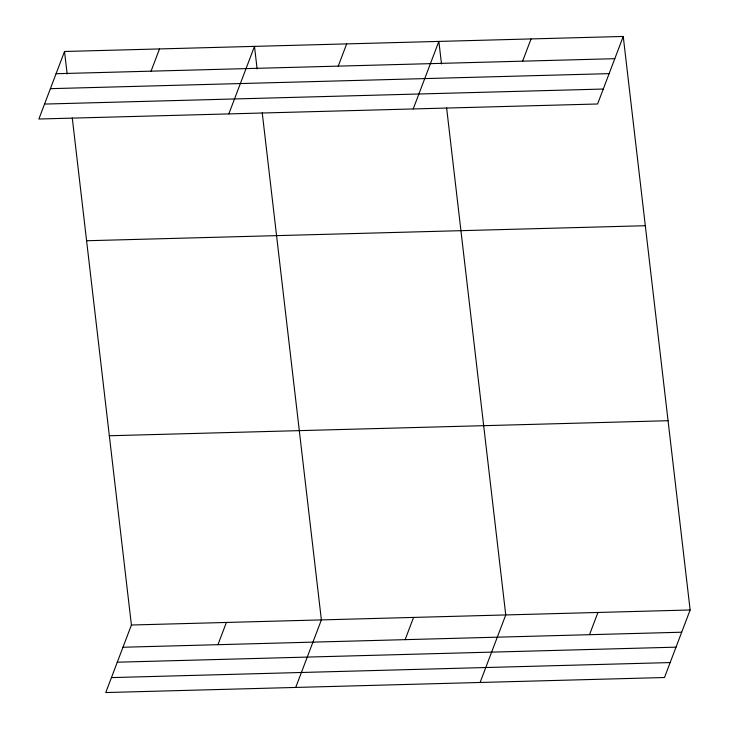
<?xml version="1.0" encoding="UTF-8"?>
<svg xmlns="http://www.w3.org/2000/svg" width="729" height="729" viewBox="0 0 729 729"><rect width="100%" height="100%" fill="white"/><g stroke="black" fill="none" stroke-linecap="round" stroke-linejoin="round"><path stroke-width="1.09" d="M64.516 51.486L38.865 119.018L597.589 103.992L623.24 36.45L64.516 51.486L67.15 74.012M151.058 71.16L159.505 48.925M228.833 113.906L254.485 46.374L257.109 68.9M338.229 66.129L346.676 43.895M72.271 117.952L131.411 625.008L105.76 692.55L664.484 677.514L690.135 609.982L623.24 36.45M413.206 108.949L438.867 41.407L441.492 63.942M217.953 644.691L226.391 622.457M522.611 61.163L531.058 38.929M295.719 687.438L321.38 619.905L262.24 112.84M405.124 639.652L413.571 617.417M480.101 682.481L505.753 614.939L446.613 107.883M589.497 634.695L597.944 612.46M56.069 73.72L614.802 58.685M50.392 88.665L609.116 73.638M44.542 104.074L603.266 89.038M86.596 240.743L645.32 225.717M109.341 435.751L668.065 420.715M131.411 625.008L690.135 609.982M122.964 647.243L681.688 632.216M117.287 662.196L676.011 647.161M111.437 677.596L670.161 662.57"/></g></svg>
